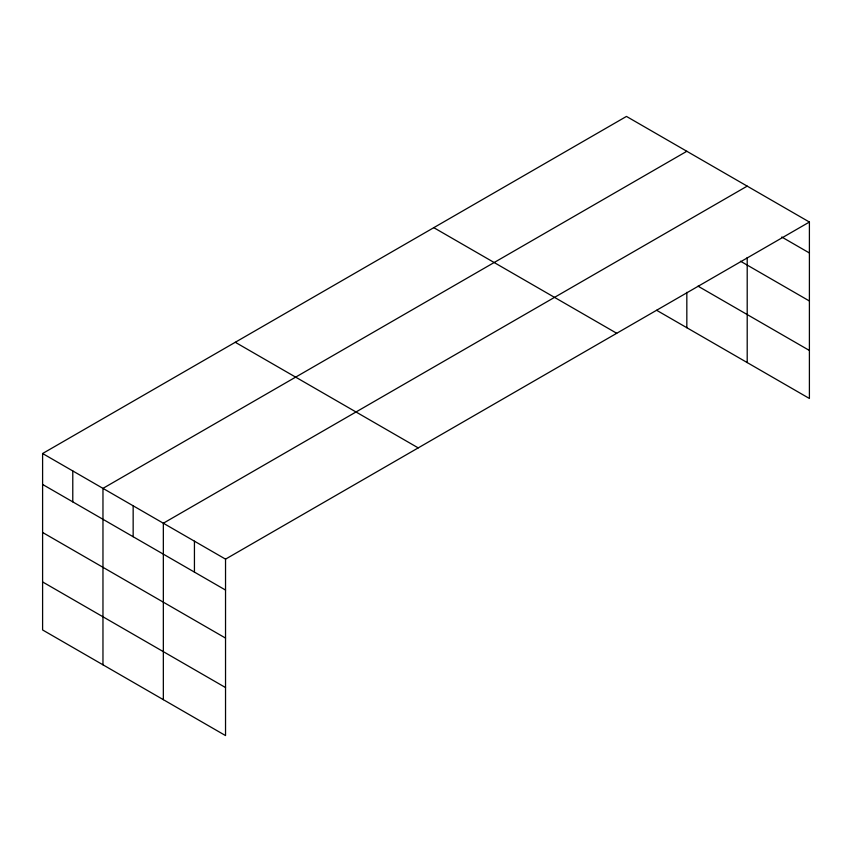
<?xml version="1.0" encoding="UTF-8"?>
<svg xmlns="http://www.w3.org/2000/svg" width="852" height="852" viewBox="0 0 852 852"><rect width="100%" height="100%" fill="white"/><g stroke="black" fill="none" stroke-linecap="round" stroke-linejoin="round"><path stroke-width="1.28" d="M42.6 453.52L225.535 559.136L225.535 735.574L42.6 629.958L42.6 453.52L626.465 116.426L809.4 222.042L809.4 398.48L656.647 310.288M686.829 151.283L102.964 488.377L102.964 664.805M747.204 186.13L163.339 523.224L163.339 699.662M225.535 559.136L809.4 222.042M781.753 237.016L809.4 252.98M740.494 261.213L809.4 300.99M698.012 286.155L809.4 350.46M433.785 227.665L616.72 333.281M235.28 342.28L418.215 447.896M42.6 484.447L225.535 590.063M42.6 532.468L225.535 638.084M42.6 581.937L225.535 687.553M747.204 257.506L747.204 362.569M686.829 292.332L686.829 327.722M194.437 541.18L194.437 572.107M133.157 505.8L133.157 536.728M72.782 470.943L72.782 501.881"/></g></svg>
